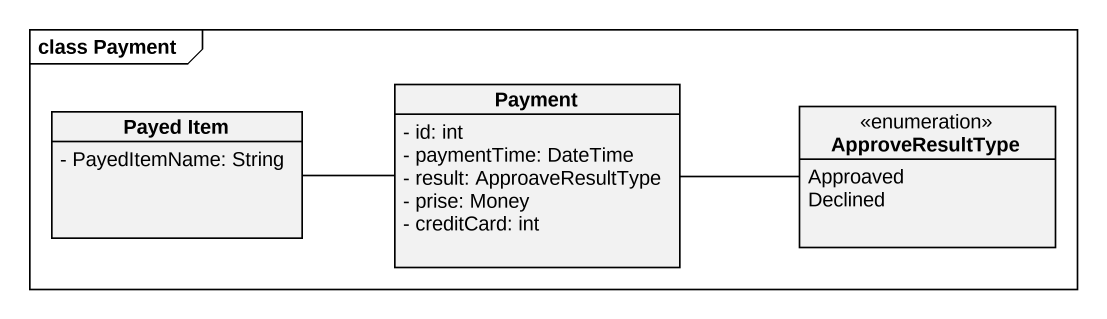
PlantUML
@startuml
mainframe class Payment
hide circle
hide empty members
skinparam classAttributeIconSize 0
class "Payed Item" as Payed_Item {
  - PayedItemName: String
}
class Payment {
  - id: int
  - paymentTime: DateTime
  - result: ApproaveResultType
  - prise: Money
  - creditCard: int
}
enum ApproveResultType {
  Approaved
  Declined
}
Payment -left- Payed_Item
Payment -right- ApproveResultType
@enduml
